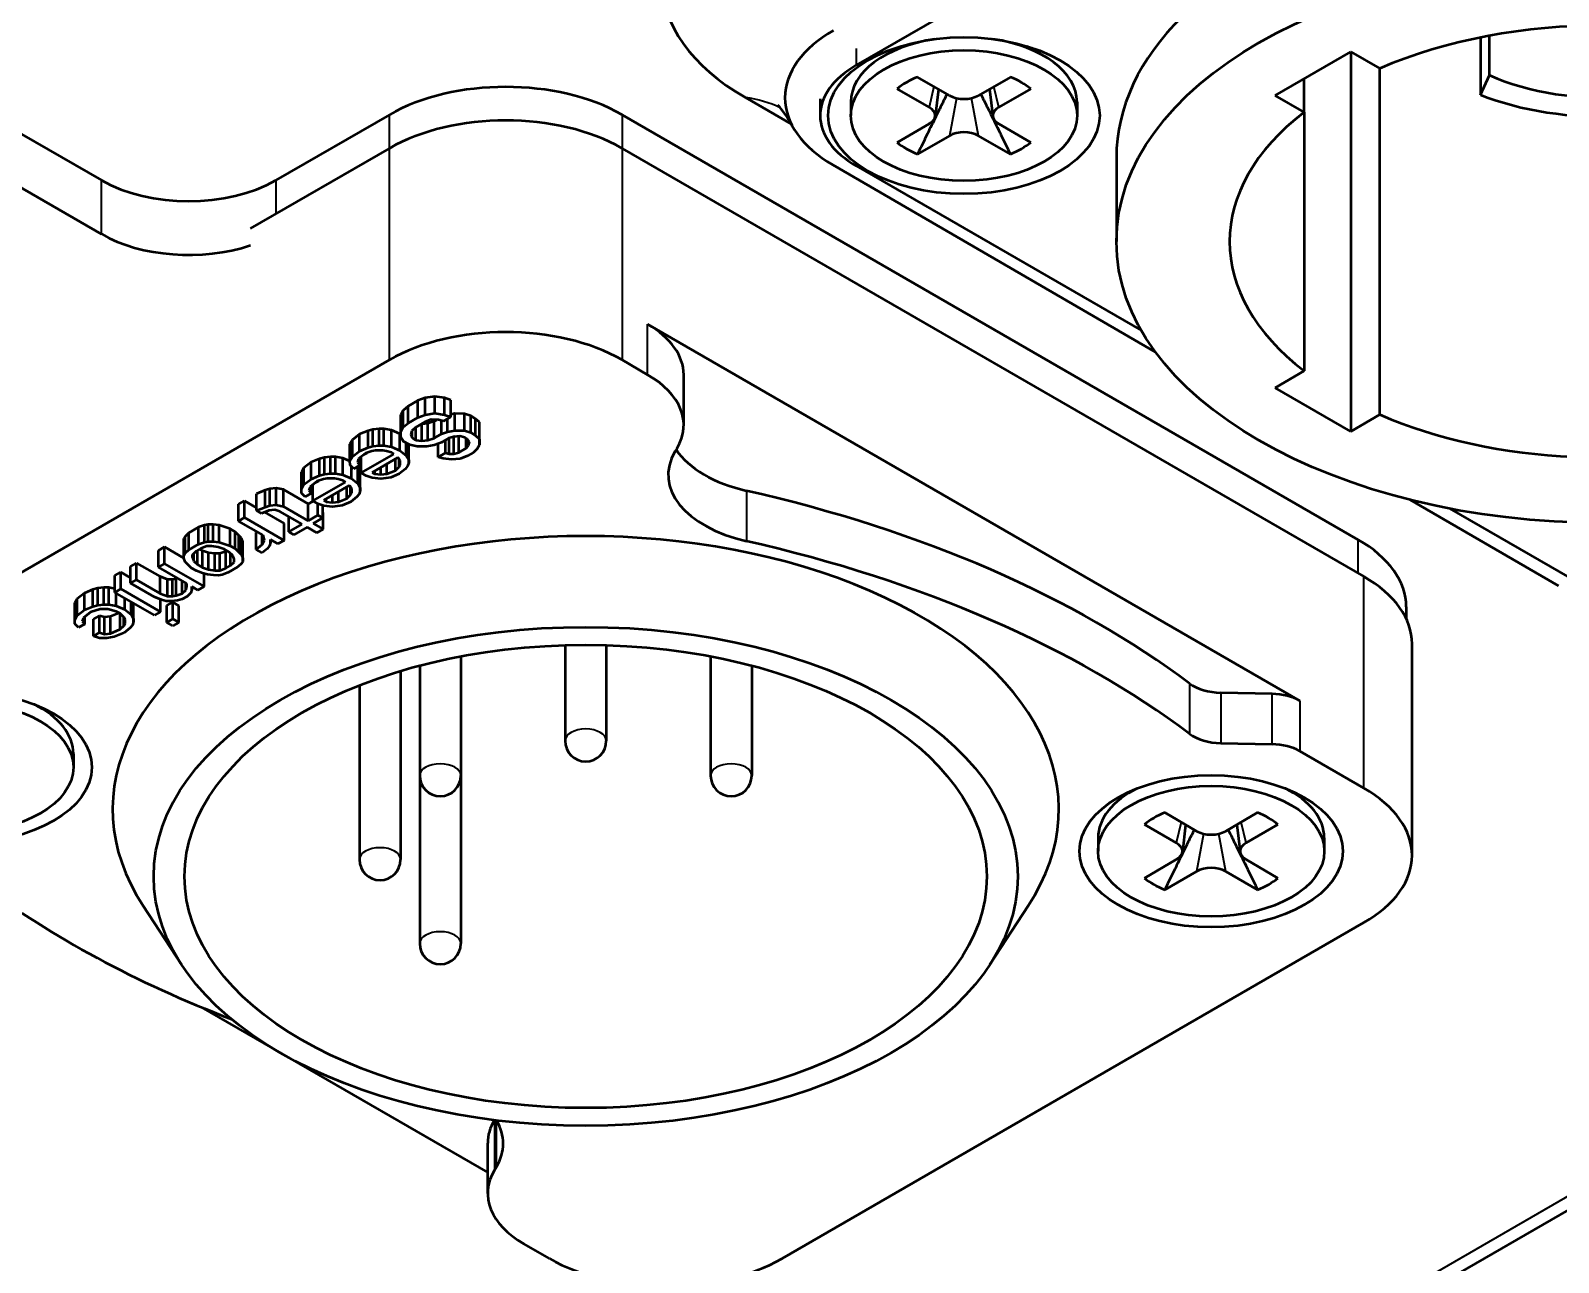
# Model space of a CAD drawing. Header units: millimetres. Extents: x 0 to 3000, y 0 to 3000.
# Drawn here: x 877 to 914.14, y 763.99 to 793.94 of the extents above; entities that cross this region are included whole.
import ezdxf

# ---------------------------------------------------------------- set-up
doc = ezdxf.new("R2010")
doc.units = ezdxf.units.MM
doc.layers.add('Visible (ANSI)', color=7, linetype='Continuous', lineweight=50)
doc.layers.add('Visible Narrow (ANSI)', color=7, linetype='Continuous', lineweight=35)

msp = doc.modelspace()

# ---------------------------------------------------------------- linework, layer by layer
at = {"layer": 'Visible (ANSI)'}
for p, q in [((911.3515, 801.3416), (897.068, 793.0949)), ((866.7638, 797.2005), (878.7186, 790.2984)), ((866.7638, 795.8941), (878.7186, 788.992)), ((912.2418, 793.7687), (912.2418, 792.3741)), ((912.4632, 792.8513), (912.4632, 793.8115)), ((898.1524, 793.5577), (897.7397, 793.3195)), ((901.2162, 793.5577), (901.6288, 793.3195)), ((907.2503, 792.3601), (909.0888, 793.4215)), ((909.0888, 793.4215), (909.7912, 793.016)), ((909.0888, 793.4215), (909.0888, 784.1951)), ((909.7912, 784.6007), (909.7912, 793.016)), ((898.8358, 792.0743), (898.0609, 792.5217)), ((899.3307, 792.3601), (898.5559, 792.8074)), ((899.0629, 792.5147), (898.9835, 791.8509)), ((900.8127, 792.8074), (900.0378, 792.3601)), ((900.3057, 792.5147), (900.3851, 791.8509)), ((901.3076, 792.5217), (900.5328, 792.0743)), ((907.9527, 791.9546), (907.9527, 792.7656)), ((912.2418, 792.3741), (912.4632, 792.8513)), ((895.4917, 791.6585), (894.3734, 792.3073)), ((896.1893, 792.2784), (896.1893, 791.8702)), ((896.9343, 792.1968), (896.9343, 791.8702)), ((902.4343, 792.1968), (902.4343, 791.8702)), ((907.9527, 791.9546), (907.2503, 792.3601)), ((885.7189, 791.8906), (882.9612, 790.2984)), ((909.2656, 781.5619), (891.3758, 791.8906)), ((907.9527, 791.9546), (907.9527, 785.6621)), ((898.8358, 791.6661), (898.0609, 791.2187)), ((901.3076, 791.2187), (900.5328, 791.6661)), ((882.3474, 789.1275), (885.7189, 791.0741)), ((891.3758, 791.0741), (909.407, 780.6638)), ((899.3307, 791.3803), (898.5559, 790.933)), ((900.8127, 790.933), (900.0378, 791.3803)), ((896.4998, 790.6713), (904.3426, 786.1216)), ((903.3906, 790.8496), (903.3906, 788.8083)), ((897.068, 790.6454), (903.9995, 786.6436)), ((954.0706, 788.1903), (899.964, 756.9519)), ((907.846, 777.6458), (891.9952, 786.7973)), ((871.5768, 777.7652), (885.7189, 785.9302)), ((891.3758, 785.9302), (891.9952, 785.5726)), ((892.8738, 784.3478), (892.8738, 785.5726)), ((907.2503, 785.2566), (907.9527, 785.6621)), ((909.0888, 784.1951), (907.2503, 785.2566)), ((886.1738, 784.8048), (886.0566, 784.7024)), ((886.1738, 784.8048), (886.4095, 784.9409)), ((886.1738, 784.3965), (886.1738, 784.8048)), ((886.5869, 785.0085), (886.4095, 784.9409)), ((886.4095, 784.5326), (886.4095, 784.9409)), ((886.8245, 785.0415), (886.5869, 785.0085)), ((886.5869, 784.6003), (886.5869, 785.0085)), ((887.0634, 785.0056), (886.8245, 785.0415)), ((886.8245, 784.6332), (886.8245, 785.0415)), ((887.2132, 784.9532), (887.0634, 785.0056)), ((887.0634, 784.5974), (887.0634, 785.0056)), ((887.2132, 784.5449), (887.2132, 784.9532)), ((886.0566, 784.7024), (885.9989, 784.5996)), ((885.9989, 784.1913), (885.9989, 784.5996)), ((886.0566, 784.2941), (886.0566, 784.7024)), ((886.0566, 784.2941), (886.1738, 784.3965)), ((886.1738, 784.3965), (886.4095, 784.5326)), ((886.5901, 784.4284), (886.3544, 784.2923)), ((886.4095, 784.5326), (886.5869, 784.6003)), ((886.5092, 784.373), (886.4968, 784.3745)), ((886.6578, 784.3893), (886.5092, 784.373)), ((886.5092, 783.9648), (886.5092, 784.373)), ((886.5869, 784.6003), (886.8245, 784.6332)), ((886.738, 784.479), (886.5901, 784.4284)), ((886.8057, 784.44), (886.6578, 784.3893)), ((886.6578, 783.981), (886.6578, 784.3893)), ((886.9167, 784.478), (886.738, 784.479)), ((886.8057, 784.44), (886.872, 784.4782)), ((886.8057, 784.0317), (886.8057, 784.44)), ((886.8245, 784.6332), (887.0634, 784.5974)), ((887.0364, 784.4429), (886.9167, 784.478)), ((886.9825, 784.1338), (886.9825, 784.4587)), ((887.2132, 784.5449), (887.0364, 784.4429)), ((887.0634, 784.5974), (887.2132, 784.5449)), ((887.1304, 784.1844), (887.1304, 784.4971)), ((887.3085, 784.626), (887.2132, 784.6082)), ((887.5467, 784.6245), (887.3085, 784.626)), ((887.3085, 784.2177), (887.3085, 784.626)), ((887.6965, 784.5721), (887.5467, 784.6245)), ((887.5467, 784.2163), (887.5467, 784.6245)), ((887.6965, 784.5721), (887.8169, 784.5026)), ((887.6965, 784.1638), (887.6965, 784.5721)), ((887.9077, 784.4161), (887.8169, 784.5026)), ((887.8169, 784.0943), (887.8169, 784.5026)), ((887.9103, 784.2785), (887.9077, 784.4161)), ((887.9077, 784.0078), (887.9077, 784.4161)), ((909.7912, 784.6007), (909.0888, 784.1951)), ((884.8192, 783.9879), (884.7615, 783.8851)), ((884.9953, 784.1244), (884.8192, 783.9879)), ((884.8192, 783.5797), (884.8192, 783.9879)), ((885.2022, 784.2091), (884.9953, 784.1244)), ((884.9953, 783.7161), (884.9953, 784.1244)), ((885.3207, 784.2427), (885.2022, 784.2091)), ((885.2022, 783.8008), (885.2022, 784.2091)), ((885.4692, 784.259), (885.3207, 784.2427)), ((885.3207, 783.8345), (885.3207, 784.2427)), ((885.5883, 784.2583), (885.4692, 784.259)), ((885.4692, 783.8508), (885.4692, 784.259)), ((885.7676, 784.2228), (885.5883, 784.2583)), ((885.5883, 783.85), (885.5883, 784.2583)), ((885.9776, 784.1356), (885.7676, 784.2228)), ((885.7676, 783.8146), (885.7676, 784.2228)), ((886.0003, 784.1174), (885.9776, 784.1356)), ((885.9776, 783.7273), (885.9776, 784.1356)), ((885.9989, 784.1913), (886.0566, 784.2941)), ((886.0014, 784.0538), (885.9989, 784.1913)), ((886.0629, 783.9503), (886.0014, 784.0538)), ((886.2666, 784.2069), (886.2384, 784.1211)), ((886.2384, 784.1211), (886.2697, 784.035)), ((886.3544, 784.2923), (886.2666, 784.2069)), ((886.2697, 784.035), (886.2697, 784.2099)), ((886.2697, 784.035), (886.36, 783.9829)), ((886.36, 783.9829), (886.36, 784.2956)), ((886.36, 783.9829), (886.5092, 783.9648)), ((886.5092, 783.9648), (886.6578, 783.981)), ((886.6578, 783.981), (886.8057, 784.0317)), ((886.8057, 784.0317), (886.9825, 784.1338)), ((886.9825, 784.1338), (887.1304, 784.1844)), ((887.163, 784.0295), (886.9863, 783.9275)), ((887.0803, 783.6691), (887.0803, 783.9818)), ((887.1304, 784.1844), (887.3085, 784.2177)), ((887.2815, 784.0632), (887.163, 784.0295)), ((887.1699, 783.6513), (887.1699, 784.0315)), ((887.289, 784.0589), (887.2667, 784.059)), ((887.4301, 784.0795), (887.2815, 784.0632)), ((887.3186, 784.0673), (887.289, 784.0589)), ((887.289, 783.6506), (887.289, 784.0589)), ((887.3085, 784.2177), (887.5467, 784.2163)), ((887.4075, 783.6843), (887.4075, 784.077)), ((887.5498, 784.0444), (887.4301, 784.0795)), ((887.5467, 784.2163), (887.6965, 784.1638)), ((887.61, 784.0096), (887.5498, 784.0444)), ((887.5843, 783.7863), (887.5843, 784.0245)), ((887.6708, 783.9405), (887.61, 784.0096)), ((887.6426, 783.8547), (887.6426, 783.9726)), ((887.6965, 784.1638), (887.8169, 784.0943)), ((887.8169, 784.0943), (887.9077, 784.0078)), ((887.9077, 784.0078), (887.9103, 783.8703)), ((887.9103, 783.8703), (887.9103, 784.2785)), ((884.7615, 783.4769), (884.7615, 783.8851)), ((884.8192, 783.5797), (884.9953, 783.7161)), ((885.1451, 783.6636), (884.969, 783.5272)), ((884.9953, 783.7161), (885.2022, 783.8008)), ((885.0348, 783.183), (885.8303, 783.6423)), ((885.1011, 783.6295), (885.1821, 783.6763)), ((885.2931, 783.7143), (885.1451, 783.6636)), ((885.2022, 783.8008), (885.3207, 783.8345)), ((885.3821, 783.731), (885.2931, 783.7143)), ((885.3207, 783.8345), (885.4692, 783.8508)), ((885.5608, 783.7299), (885.3821, 783.731)), ((885.4692, 783.8508), (885.5883, 783.85)), ((885.6504, 783.7121), (885.5608, 783.7299)), ((885.5883, 783.85), (885.7676, 783.8146)), ((885.7701, 783.677), (885.6504, 783.7121)), ((885.7676, 783.8146), (885.9776, 783.7273)), ((885.8303, 783.6423), (885.7701, 783.677)), ((885.9776, 783.7273), (886.1287, 783.6061)), ((886.2133, 783.8634), (886.0629, 783.9503)), ((886.1287, 783.6061), (886.1287, 783.9123)), ((886.1287, 783.6061), (886.1901, 783.5026)), ((886.1901, 783.5026), (886.1901, 783.8768)), ((886.1914, 783.8421), (886.1908, 783.8764)), ((886.1914, 783.4338), (886.1914, 783.8421)), ((886.3926, 783.8279), (886.2133, 783.8634)), ((886.6308, 783.8265), (886.3926, 783.8279)), ((886.8088, 783.8598), (886.6308, 783.8265)), ((886.9863, 783.9275), (886.8088, 783.8598)), ((886.9035, 783.567), (886.9035, 783.8959)), ((886.9035, 783.567), (887.0803, 783.6691)), ((887.0803, 783.6691), (887.1699, 783.6513)), ((887.1699, 783.6513), (887.289, 783.6506)), ((887.289, 783.6506), (887.4075, 783.6843)), ((887.4075, 783.6843), (887.5843, 783.7863)), ((887.6175, 783.597), (887.4401, 783.5294)), ((887.5843, 783.7863), (887.6426, 783.8547)), ((887.7648, 783.6821), (887.6175, 783.597)), ((887.6426, 783.8547), (887.6708, 783.9405)), ((887.8526, 783.7675), (887.7648, 783.6821)), ((887.9103, 783.8703), (887.8526, 783.7675)), ((892.7107, 783.7845), (892.6613, 783.7015)), ((883.6407, 783.3075), (883.583, 783.2047)), ((883.8168, 783.4439), (883.6407, 783.3075)), ((883.6407, 782.8993), (883.6407, 783.3075)), ((884.0237, 783.5286), (883.8168, 783.4439)), ((883.8168, 783.0357), (883.8168, 783.4439)), ((884.1422, 783.5623), (884.0237, 783.5286)), ((884.0237, 783.1204), (884.0237, 783.5286)), ((884.2907, 783.5786), (884.1422, 783.5623)), ((884.1422, 783.154), (884.1422, 783.5623)), ((884.4098, 783.5779), (884.2907, 783.5786)), ((884.2907, 783.1703), (884.2907, 783.5786)), ((884.5891, 783.5424), (884.4098, 783.5779)), ((884.4098, 783.1696), (884.4098, 783.5779)), ((884.7616, 783.4707), (884.5891, 783.5424)), ((884.5891, 783.1341), (884.5891, 783.5424)), ((884.7615, 783.4769), (884.8192, 783.5797)), ((884.7634, 783.3737), (884.7615, 783.4769)), ((884.8543, 783.2872), (884.7634, 783.3737)), ((884.7991, 783.0469), (884.7991, 783.3397)), ((885.0016, 783.3723), (884.8543, 783.2872)), ((884.969, 783.5272), (884.9408, 783.4414)), ((884.9408, 783.4414), (885.0016, 783.3723)), ((884.9502, 783.3339), (884.9439, 783.339)), ((885.0116, 783.2304), (884.9502, 783.3339)), ((884.9502, 782.9257), (884.9502, 783.3339)), ((885.0016, 783.3723), (885.0016, 783.5524)), ((885.0129, 783.1617), (885.0116, 783.2304)), ((885.0116, 782.8222), (885.0116, 783.2304)), ((885.0348, 783.183), (885.0348, 783.5782)), ((885.9212, 783.5558), (885.3025, 783.1986)), ((885.3627, 783.1638), (885.3627, 783.2333)), ((885.5119, 783.1457), (885.5119, 783.3194)), ((885.6604, 783.162), (885.6604, 783.4052)), ((885.6604, 783.162), (885.8673, 783.2467)), ((885.8673, 783.2467), (885.8673, 783.5247)), ((885.8673, 783.2467), (885.9551, 783.3321)), ((885.9513, 783.5384), (885.9212, 783.5558)), ((885.982, 783.4867), (885.9513, 783.5384)), ((885.9551, 783.3321), (885.9551, 783.5321)), ((885.9551, 783.3321), (885.9839, 783.3835)), ((886.1049, 783.2796), (885.9582, 783.1602)), ((885.9839, 783.3835), (885.982, 783.4867)), ((886.1632, 783.348), (886.1049, 783.2796)), ((886.1914, 783.4338), (886.1632, 783.348)), ((886.1901, 783.5026), (886.1914, 783.4338)), ((887.0232, 783.5319), (886.9035, 783.567)), ((887.232, 783.5134), (887.0232, 783.5319)), ((887.4401, 783.5294), (887.232, 783.5134)), ((883.583, 782.7965), (883.583, 783.2047)), ((883.583, 782.7965), (883.6407, 782.8993)), ((883.6407, 782.8993), (883.8168, 783.0357)), ((883.9666, 782.9832), (883.7905, 782.8468)), ((883.8168, 783.0357), (884.0237, 783.1204)), ((883.8231, 782.6919), (883.8231, 782.872)), ((883.8563, 782.5026), (884.6518, 782.9619)), ((883.8563, 782.5026), (883.8563, 782.8978)), ((883.9226, 782.9491), (884.0036, 782.9959)), ((884.1146, 783.0339), (883.9666, 782.9832)), ((884.0237, 783.1204), (884.1422, 783.154)), ((884.2036, 783.0505), (884.1146, 783.0339)), ((884.7427, 782.8754), (884.124, 782.5182)), ((884.1422, 783.154), (884.2907, 783.1703)), ((884.3822, 783.0495), (884.2036, 783.0505)), ((884.2907, 783.1703), (884.4098, 783.1696)), ((884.4719, 783.0317), (884.3822, 783.0495)), ((884.4098, 783.1696), (884.5891, 783.1341)), ((884.5916, 782.9966), (884.4719, 783.0317)), ((884.5891, 783.1341), (884.7991, 783.0469)), ((884.6518, 782.9619), (884.5916, 782.9966)), ((884.7728, 782.858), (884.7427, 782.8754)), ((884.8035, 782.8062), (884.7728, 782.858)), ((884.7765, 782.6517), (884.7765, 782.8517)), ((884.7991, 783.0469), (884.9502, 782.9257)), ((884.9502, 782.9257), (885.0116, 782.8222)), ((885.0129, 782.7534), (885.0129, 783.1617)), ((885.1552, 783.1135), (885.0348, 783.183)), ((885.305, 783.061), (885.1552, 783.1135)), ((885.3025, 783.1986), (885.3627, 783.1638)), ((885.5137, 783.0426), (885.305, 783.061)), ((885.3627, 783.1638), (885.5119, 783.1457)), ((885.5119, 783.1457), (885.6604, 783.162)), ((885.7513, 783.0755), (885.5137, 783.0426)), ((885.9582, 783.1602), (885.7513, 783.0755)), ((882.049, 782.4233), (882.1964, 782.5084)), ((882.1964, 782.5084), (882.491, 782.3383)), ((882.1964, 782.1001), (882.1964, 782.5084)), ((882.6979, 782.7632), (882.491, 782.6785)), ((882.491, 782.2702), (882.491, 782.6785)), ((882.8163, 782.7968), (882.6979, 782.7632)), ((882.6979, 782.3549), (882.6979, 782.7632)), ((882.9649, 782.8131), (882.8163, 782.7968)), ((882.8163, 782.3886), (882.8163, 782.7968)), ((883.1442, 782.7777), (882.9649, 782.8131)), ((882.9649, 782.4049), (882.9649, 782.8131)), ((883.1442, 782.7777), (883.746, 782.4302)), ((883.1442, 782.3694), (883.1442, 782.7777)), ((883.5849, 782.6933), (883.583, 782.7965)), ((883.6758, 782.6068), (883.5849, 782.6933)), ((883.8231, 782.6919), (883.6758, 782.6068)), ((883.746, 782.4302), (883.8638, 782.4982)), ((883.7905, 782.8468), (883.7623, 782.761)), ((883.7623, 782.761), (883.8231, 782.6919)), ((883.9767, 782.4331), (883.8563, 782.5026)), ((884.124, 782.5182), (884.1842, 782.4834)), ((884.1842, 782.4834), (884.1842, 782.5529)), ((884.1842, 782.4834), (884.3333, 782.4653)), ((884.3333, 782.4653), (884.3333, 782.639)), ((884.3333, 782.4653), (884.4819, 782.4816)), ((884.4819, 782.4816), (884.4819, 782.7248)), ((884.4819, 782.4816), (884.6888, 782.5663)), ((884.7797, 782.4798), (884.5728, 782.3951)), ((884.6888, 782.5663), (884.6888, 782.8442)), ((884.6888, 782.5663), (884.7765, 782.6517)), ((884.7765, 782.6517), (884.8054, 782.7031)), ((884.9264, 782.5992), (884.7797, 782.4798)), ((884.8054, 782.7031), (884.8035, 782.8062)), ((884.9847, 782.6676), (884.9264, 782.5992)), ((885.0129, 782.7534), (884.9847, 782.6676)), ((885.0116, 782.8222), (885.0129, 782.7534)), ((910.5349, 782.5293), (914.1351, 780.4407)), ((882.049, 782.0151), (882.049, 782.4233)), ((882.491, 782.2702), (882.6979, 782.3549)), ((882.6113, 782.2007), (882.491, 782.2702)), ((882.7887, 782.2684), (882.6113, 782.2007)), ((882.6823, 782.2278), (883.1592, 781.9525)), ((882.6979, 782.3549), (882.8163, 782.3886)), ((882.9373, 782.2847), (882.7887, 782.2684)), ((882.8163, 782.3886), (882.9649, 782.4049)), ((883.057, 782.2496), (882.9373, 782.2847)), ((882.9649, 782.4049), (883.1442, 782.3694)), ((883.5987, 781.9369), (883.057, 782.2496)), ((883.1442, 782.3694), (883.746, 782.022)), ((883.2746, 781.7498), (883.2746, 782.124)), ((883.746, 782.022), (883.746, 782.4302)), ((883.746, 782.022), (883.9817, 782.158)), ((884.1265, 782.3806), (883.9767, 782.4331)), ((883.9817, 782.158), (883.9817, 782.4313)), ((883.9817, 782.158), (884.102, 782.0886)), ((884.102, 782.0886), (884.102, 782.3892)), ((884.102, 782.2246), (884.107, 782.2217)), ((884.107, 781.8135), (884.107, 782.2217)), ((884.3352, 782.3622), (884.1265, 782.3806)), ((884.5728, 782.3951), (884.3352, 782.3622)), ((911.4911, 782.3182), (914.8871, 780.3576)), ((880.8411, 781.7259), (881.0768, 781.862)), ((881.2247, 781.9127), (881.0768, 781.862)), ((881.0768, 781.4537), (881.0768, 781.862)), ((881.3137, 781.9293), (881.2247, 781.9127)), ((881.2247, 781.5044), (881.2247, 781.9127)), ((881.4328, 781.9286), (881.3137, 781.9293)), ((881.3137, 781.5211), (881.3137, 781.9293)), ((881.582, 781.9105), (881.4328, 781.9286)), ((881.4328, 781.5203), (881.4328, 781.9286)), ((881.8516, 781.8229), (881.582, 781.9105)), ((881.582, 781.5022), (881.582, 781.9105)), ((881.8516, 781.8229), (881.9719, 781.7534)), ((881.8516, 781.4147), (881.8516, 781.8229)), ((882.0628, 781.6669), (881.9719, 781.7534)), ((881.9719, 781.3452), (881.9719, 781.7534)), ((882.049, 782.0151), (882.1964, 782.1001)), ((882.6508, 781.6676), (882.049, 782.0151)), ((882.1964, 782.1001), (883.1592, 781.5442)), ((882.5029, 781.753), (882.4784, 781.7331)), ((883.1592, 781.5442), (883.1592, 781.9525)), ((883.2746, 781.7498), (883.5987, 781.9369)), ((883.3949, 781.6803), (883.2746, 781.7498)), ((883.719, 781.8674), (883.3949, 781.6803)), ((883.9597, 781.7284), (883.719, 781.8674)), ((884.102, 782.0886), (883.8663, 781.9525)), ((883.8663, 781.9525), (884.107, 781.8135)), ((884.107, 781.8135), (883.9597, 781.7284)), ((880.1045, 781.3006), (880.2518, 781.3857)), ((880.2518, 781.3857), (880.7257, 781.1121)), ((880.2518, 780.9774), (880.2518, 781.3857)), ((880.7533, 781.6405), (880.7245, 781.5891)), ((880.7245, 781.1808), (880.7245, 781.5891)), ((880.8411, 781.7259), (880.7533, 781.6405)), ((880.7533, 781.2322), (880.7533, 781.6405)), ((880.8411, 781.3177), (880.8411, 781.7259)), ((880.8411, 781.3177), (881.0768, 781.4537)), ((881.0768, 781.4537), (881.2247, 781.5044)), ((881.2861, 781.4009), (881.1382, 781.3502)), ((881.2247, 781.5044), (881.3137, 781.5211)), ((881.4052, 781.4002), (881.2861, 781.4009)), ((881.3137, 781.5211), (881.4328, 781.5203)), ((881.5544, 781.3821), (881.4052, 781.4002)), ((881.4328, 781.5203), (881.582, 781.5022)), ((881.7043, 781.3296), (881.5544, 781.3821)), ((881.582, 781.5022), (881.8516, 781.4147)), ((881.8516, 781.4147), (881.9719, 781.3452)), ((882.1236, 781.5978), (882.0628, 781.6669)), ((882.0628, 781.2587), (882.0628, 781.6669)), ((882.155, 781.5116), (882.1236, 781.5978)), ((882.1236, 781.1895), (882.1236, 781.5978)), ((882.1562, 781.4429), (882.155, 781.5116)), ((882.155, 781.1034), (882.155, 781.5116)), ((882.1562, 781.0346), (882.1562, 781.4429)), ((882.4784, 781.3249), (882.4784, 781.7331)), ((882.4784, 781.3249), (882.6251, 781.4443)), ((882.6251, 781.4443), (882.6251, 781.6825)), ((882.6251, 781.4443), (882.6828, 781.5471)), ((882.6828, 781.5471), (882.6508, 781.6676)), ((882.8044, 781.4089), (882.7461, 781.3405)), ((882.8326, 781.4946), (882.8044, 781.4089)), ((883.0119, 781.4592), (882.8314, 781.5634)), ((882.8314, 781.5634), (882.8326, 781.4946)), ((882.8326, 781.4946), (882.8326, 781.5627)), ((883.1592, 781.5442), (883.0119, 781.4592)), ((879.4269, 780.9094), (879.5742, 780.9945)), ((879.5742, 780.9945), (880.1459, 780.6644)), ((879.5742, 780.5862), (879.5742, 780.9945)), ((880.1045, 780.8924), (880.1045, 781.3006)), ((880.7245, 781.1808), (880.7533, 781.2322)), ((880.7257, 781.1121), (880.7245, 781.1808)), ((880.7571, 781.0259), (880.7257, 781.1121)), ((880.7533, 781.2322), (880.8411, 781.3177)), ((880.9088, 780.8703), (880.7571, 781.0259)), ((881.0204, 781.2822), (880.9326, 781.1968)), ((880.9326, 781.1968), (880.9338, 781.128)), ((880.9338, 781.128), (880.9338, 781.198)), ((880.9338, 781.128), (880.9652, 781.0419)), ((880.9652, 781.0419), (880.9652, 781.2285)), ((880.9652, 781.0419), (881.0561, 780.9554)), ((881.1382, 781.3502), (881.0204, 781.2822)), ((881.0561, 780.9554), (881.0561, 781.3028)), ((881.1087, 781.3332), (881.1764, 781.2941)), ((881.3263, 781.2417), (881.1764, 781.2941)), ((881.1764, 780.8859), (881.1764, 781.2941)), ((881.4755, 781.2236), (881.3263, 781.2417)), ((881.3263, 780.8334), (881.3263, 781.2417)), ((881.5946, 781.2228), (881.4755, 781.2236)), ((881.4755, 780.8153), (881.4755, 781.2236)), ((881.7425, 781.2735), (881.5946, 781.2228)), ((881.5946, 780.8146), (881.5946, 781.2228)), ((881.8246, 781.2601), (881.7043, 781.3296)), ((881.7425, 781.2735), (881.772, 781.2905)), ((881.7425, 780.8653), (881.7425, 781.2735)), ((881.9155, 781.1736), (881.8246, 781.2601)), ((881.8604, 780.9333), (881.8604, 781.2261)), ((881.8604, 780.9333), (881.9481, 781.0187)), ((881.9469, 781.0875), (881.9155, 781.1736)), ((881.9481, 781.0187), (881.9469, 781.0875)), ((881.9719, 781.3452), (882.0628, 781.2587)), ((882.0628, 781.2587), (882.1236, 781.1895)), ((882.1236, 781.1895), (882.155, 781.1034)), ((882.1562, 781.0346), (882.1274, 780.9832)), ((882.155, 781.1034), (882.1562, 781.0346)), ((882.6289, 781.238), (882.4784, 781.3249)), ((882.7461, 781.3405), (882.6289, 781.238)), ((879.0438, 780.6883), (879.1912, 780.7733)), ((879.0438, 780.28), (879.0438, 780.6883)), ((879.1912, 780.7733), (879.4269, 780.6372)), ((879.1912, 780.3651), (879.1912, 780.7733)), ((879.4269, 780.5012), (879.4269, 780.9094)), ((880.1045, 780.8924), (880.2518, 780.9774)), ((880.7966, 780.4928), (880.1045, 780.8924)), ((880.3258, 780.5945), (880.1459, 780.6644)), ((880.1459, 780.2561), (880.1459, 780.6644)), ((880.2518, 780.9774), (881.2147, 780.4215)), ((880.5709, 780.6231), (880.5339, 780.6105)), ((881.0291, 780.8008), (880.9088, 780.8703)), ((881.1789, 780.7484), (881.0291, 780.8008)), ((881.0561, 780.9554), (881.1764, 780.8859)), ((881.1764, 780.8859), (881.3263, 780.8334)), ((881.2987, 780.7132), (881.1789, 780.7484)), ((881.2147, 780.4215), (881.2147, 780.7379)), ((881.4479, 780.6952), (881.2987, 780.7132)), ((881.3263, 780.8334), (881.4755, 780.8153)), ((881.567, 780.6944), (881.4479, 780.6952)), ((881.4755, 780.8153), (881.5946, 780.8146)), ((881.656, 780.7111), (881.567, 780.6944)), ((881.5946, 780.8146), (881.7425, 780.8653)), ((881.8039, 780.7617), (881.656, 780.7111)), ((881.7425, 780.8653), (881.8604, 780.9333)), ((882.0396, 780.8978), (881.8039, 780.7617)), ((882.1274, 780.9832), (882.0396, 780.8978)), ((878.3073, 780.263), (878.1311, 780.1266)), ((878.5141, 780.3477), (878.3073, 780.263)), ((878.3073, 779.8548), (878.3073, 780.263)), ((878.6326, 780.3814), (878.5141, 780.3477)), ((878.5141, 779.9395), (878.5141, 780.3477)), ((878.7812, 780.3976), (878.6326, 780.3814)), ((878.6326, 779.9731), (878.6326, 780.3814)), ((878.9003, 780.3969), (878.7812, 780.3976)), ((878.7812, 779.9894), (878.7812, 780.3976)), ((879.0438, 780.3685), (878.9003, 780.3969)), ((878.9003, 779.9887), (878.9003, 780.3969)), ((879.0438, 780.28), (879.1912, 780.3651)), ((880.0067, 779.7241), (879.0438, 780.28)), ((879.0796, 779.9532), (879.0796, 780.2594)), ((879.1912, 780.3651), (880.154, 779.8092)), ((879.4269, 780.5012), (879.5742, 780.5862)), ((879.9986, 780.1711), (879.4269, 780.5012)), ((879.5742, 780.5862), (880.1459, 780.2561)), ((880.1459, 780.2561), (880.3258, 780.1863)), ((880.4449, 780.5938), (880.3258, 780.5945)), ((880.3258, 780.1863), (880.3258, 780.5945)), ((880.5339, 780.6105), (880.4449, 780.5938)), ((880.4449, 780.1856), (880.4449, 780.5938)), ((880.5339, 780.2022), (880.5339, 780.6105)), ((880.5339, 780.2022), (880.6818, 780.2529)), ((880.6818, 780.2529), (880.6818, 780.5591)), ((880.6818, 780.2529), (880.7696, 780.3383)), ((880.7696, 780.3383), (880.7696, 780.5084)), ((880.7696, 780.3383), (880.7978, 780.4241)), ((880.7978, 780.4241), (880.7966, 780.4928)), ((880.89, 780.2688), (880.8022, 780.1834)), ((880.9182, 780.3546), (880.89, 780.2688)), ((881.0674, 780.3365), (880.9169, 780.4233)), ((880.9169, 780.4233), (880.9182, 780.3546)), ((880.9182, 780.3546), (880.9182, 780.4226)), ((881.2147, 780.4215), (881.0674, 780.3365)), ((878.1311, 780.1266), (878.0734, 780.0238)), ((878.0734, 779.6155), (878.0734, 780.0238)), ((878.1311, 779.7183), (878.1311, 780.1266)), ((878.3073, 779.8548), (878.5141, 779.9395)), ((878.5141, 779.9395), (878.6326, 779.9731)), ((878.6326, 779.9731), (878.7812, 779.9894)), ((878.7812, 779.9894), (878.9003, 779.9887)), ((878.9003, 779.9887), (879.0796, 779.9532)), ((879.0796, 779.9532), (879.2896, 779.866)), ((879.2896, 779.866), (879.2896, 780.1382)), ((879.4406, 779.7447), (879.4406, 780.0509)), ((879.5021, 779.6412), (879.5021, 780.0155)), ((879.5033, 779.9807), (879.5027, 780.0151)), ((879.5033, 779.5725), (879.5033, 779.9807)), ((880.1785, 780.1012), (879.9986, 780.1711)), ((880.154, 779.8092), (880.154, 780.1107)), ((880.2982, 780.0661), (880.1785, 780.1012)), ((880.4173, 780.0654), (880.2982, 780.0661)), ((880.3076, 779.9586), (880.4549, 780.0437)), ((880.3076, 779.5504), (880.3076, 779.9586)), ((880.3258, 780.1863), (880.4449, 780.1856)), ((880.5659, 780.0817), (880.4173, 780.0654)), ((880.4449, 780.1856), (880.5339, 780.2022)), ((880.4549, 780.0437), (880.6054, 779.9568)), ((880.4549, 779.6354), (880.4549, 780.0437)), ((880.6844, 780.1154), (880.5659, 780.0817)), ((880.6054, 779.5486), (880.6054, 779.9568)), ((880.8022, 780.1834), (880.6844, 780.1154)), ((910.4372, 779.9289), (910.4372, 779.6394)), ((878.0734, 779.6155), (878.1311, 779.7183)), ((878.0753, 779.5124), (878.0734, 779.6155)), ((878.1662, 779.4259), (878.0753, 779.5124)), ((878.1311, 779.7183), (878.3073, 779.8548)), ((878.3135, 779.5109), (878.1662, 779.4259)), ((878.2809, 779.6658), (878.2527, 779.5801)), ((878.2527, 779.5801), (878.3135, 779.5109)), ((878.4571, 779.8023), (878.2809, 779.6658)), ((878.3135, 779.5109), (878.3135, 779.6911)), ((878.694, 779.8696), (878.4571, 779.8023)), ((878.5273, 779.6257), (878.6746, 779.7107)), ((878.5273, 779.2174), (878.5273, 779.6257)), ((878.7943, 779.6756), (878.6746, 779.7107)), ((878.6746, 779.3025), (878.6746, 779.7107)), ((878.8727, 779.8685), (878.694, 779.8696)), ((878.9429, 779.6919), (878.7943, 779.6756)), ((878.7943, 779.2674), (878.7943, 779.6756)), ((879.0821, 779.8157), (878.8727, 779.8685)), ((879.1455, 779.7791), (878.9429, 779.6919)), ((878.9429, 779.2837), (878.9429, 779.6919)), ((879.1723, 779.7636), (879.0821, 779.8157)), ((879.2632, 779.6771), (879.1723, 779.7636)), ((879.1792, 779.3854), (879.1792, 779.757)), ((879.294, 779.6253), (879.2632, 779.6771)), ((879.267, 779.4708), (879.267, 779.6707)), ((879.267, 779.4708), (879.2958, 779.5222)), ((879.2896, 779.866), (879.4406, 779.7447)), ((879.2958, 779.5222), (879.294, 779.6253)), ((879.4406, 779.7447), (879.5021, 779.6412)), ((879.5033, 779.5725), (879.4751, 779.4867)), ((879.5021, 779.6412), (879.5033, 779.5725)), ((880.154, 779.8092), (880.0067, 779.7241)), ((880.3076, 779.5504), (880.4549, 779.6354)), ((880.4581, 779.4635), (880.3076, 779.5504)), ((880.4549, 779.6354), (880.6054, 779.5486)), ((880.6054, 779.5486), (880.4581, 779.4635)), ((878.5273, 779.2174), (878.6746, 779.3025)), ((878.6771, 779.1649), (878.5273, 779.2174)), ((878.6746, 779.3025), (878.7943, 779.2674)), ((878.8558, 779.1639), (878.6771, 779.1649)), ((878.7943, 779.2674), (878.9429, 779.2837)), ((879.0338, 779.1972), (878.8558, 779.1639)), ((878.9429, 779.2837), (879.1792, 779.3854)), ((879.2701, 779.2989), (879.0338, 779.1972)), ((879.1792, 779.3854), (879.267, 779.4708)), ((879.4168, 779.4183), (879.2701, 779.2989)), ((879.4751, 779.4867), (879.4168, 779.4183)), ((889.9919, 778.9983), (889.9919, 776.6715)), ((890.9919, 778.9983), (890.9919, 776.6715)), ((910.5786, 773.8869), (910.5786, 779.0308)), ((886.4564, 778.5009), (886.4564, 775.826)), ((887.4564, 778.7259), (887.4564, 775.826)), ((893.5274, 778.7259), (893.5274, 775.826)), ((894.5274, 778.5009), (894.5274, 775.826)), ((884.9919, 778.0246), (884.9919, 773.7848)), ((885.9919, 778.3703), (885.9919, 773.7848)), ((907.1761, 777.8145), (905.9264, 777.8414)), ((877.1181, 777.5462), (877.2336, 777.4794)), ((905.9264, 776.6166), (907.1761, 776.5898)), ((878.0391, 776.3568), (878.0391, 776.0302)), ((907.846, 776.4211), (909.407, 775.5199)), ((886.4564, 775.826), (886.4564, 771.7436)), ((887.4564, 775.826), (887.4564, 771.7436)), ((903.8657, 775.5049), (903.7501, 775.4382)), ((907.5236, 775.5049), (907.6392, 775.4382)), ((905.3411, 774.4788), (904.5663, 774.9262)), ((906.8231, 774.9262), (906.0482, 774.4788)), ((902.9447, 774.3155), (902.9447, 773.9889)), ((904.8462, 774.193), (904.0713, 774.6404)), ((905.0733, 774.6335), (904.9939, 773.9696)), ((906.3161, 774.6335), (906.3955, 773.9696)), ((907.318, 774.6404), (906.5432, 774.193)), ((908.4447, 774.3155), (908.4447, 773.9889)), ((904.8462, 773.7848), (904.0713, 773.3375)), ((907.318, 773.3375), (906.5432, 773.7848)), ((905.3411, 773.499), (904.5663, 773.0517)), ((906.8231, 773.0517), (906.0482, 773.499)), ((880.67, 771.2332), (879.7346, 772.6621)), ((900.3137, 771.2332), (901.2492, 772.6621)), ((909.407, 772.2539), (895.2649, 764.0889)), ((881.1473, 770.1984), (888.11, 766.1785)), ((888.11, 765.6712), (888.11, 766.896)), ((888.2731, 766.2346), (888.3225, 766.3176)), ((889.608, 764.0889), (888.9886, 764.4465))]:
    msp.add_line(p, q, dxfattribs=at)
for centre in [(890.4919, 776.6715), (886.9564, 775.826), (894.0274, 775.826), (885.4919, 773.7848), (886.9564, 771.7436)]:
    msp.add_arc(centre, 0.5, 180, 0, dxfattribs=at)
for centre, major_axis, ratio, start_param, end_param in [((899.335, 795.1582), (-7, 0), 0.5773503, 5.4953934, 7.0661898), ((915.2406, 790.8496), (11.85, 0), 0.5773503, 0, 3.1415927), ((915.2406, 788.8083), (-9.1, 0), 0.5773503, 4.0703384, 5.3544396), ((899.335, 792.3004), (-4, 0), 0.5773503, 5.4953934, 7.0661898), ((899.6843, 792.1968), (-2.75, 0), 0.5773503, 4.9713869, 6.2831853), ((899.6843, 792.1968), (2.75, 0), 0.5773503, 0, 1.3117984), ((899.6843, 793.0949), (-1.8, 0), 0.5773503, 5.8580117, 5.908925), ((899.6843, 793.0949), (1.8, 0), 0.5773503, 0.3742603, 0.4251736), ((899.1893, 791.8702), (-3, 0), 0.5773503, 5.4977871, 7.0685835), ((888.5474, 790.2576), (-4, 0), 0.5773503, 3.9269908, 5.4977871), ((899.6843, 791.8702), (-1.977, 0), 0.5773503, 5.3198118, 5.6757625), ((899.6843, 791.8702), (-1.977, 0), 0.5773503, 3.7490155, 4.1049661), ((915.2406, 794.9321), (4.55, 0), 0.5773503, 4.0557985, 4.8453807), ((899.6843, 792.5891), (0.515, 0), 0.6115912, 3.9557824, 5.4689956), ((915.2406, 794.9321), (-5.35, 0), 0.5773503, 0.9757608, 1.642233), ((898.439, 791.8702), (-0.5456, 0), 0.5450264, 2.384986, 3.8981993), ((900.9295, 791.8702), (-0.5456, 0), 0.5450264, 5.5265787, 7.0397919), ((915.2406, 788.8083), (-9.1, 0), 0.5773503, 5.6411347, 6.9252359), ((888.5474, 789.4411), (-4, 0), 0.5773503, 3.9269908, 5.4977871), ((899.6843, 791.1512), (0.515, 0), 0.6115912, 0.8141897, 2.3274029), ((899.6843, 791.8702), (1.977, 0), 0.5773503, 3.7490155, 4.1049661), ((899.6843, 791.8702), (1.977, 0), 0.5773503, 5.3198118, 5.6757625), ((880.8399, 791.5232), (-3, 0), 0.5773503, 0.7853982, 2.3561945), ((880.8399, 790.2168), (3, 0), 0.5773503, 3.9269908, 5.2388656), ((888.5474, 784.2972), (4, 0), 0.5773503, 0.7853982, 2.3561945), ((889.8738, 785.5726), (3, 0), 0.5773503, 0, 0.7853982), ((889.8738, 784.3478), (3, 0), 0.5773503, 5.9519218, 7.0685835), ((915.2406, 788.8083), (9.1, 0), 0.5773503, 4.0703384, 5.1907897), ((895.4982, 783.1382), (-3, 0), 0.5773503, 5.9519218, 7.4793084), ((895.4982, 784.3629), (-3, 0), 0.5773503, 0.3606573, 1.1961231), ((885.1815, 769.2165), (-25.19, 0), 0.5773503, 3.7958304, 4.3377158), ((890.4919, 775.0095), (11.5, 0), 0.5773503, 5.9218182, 9.7861451), ((885.1815, 767.9918), (25.19, 0), 0.5773503, 0.6542378, 1.1961231), ((906.4372, 779.9289), (4, 0), 0.5773503, 0, 0.7853982), ((906.5786, 779.0308), (4, 0), 0.5773503, 0, 0.7853982), ((905.9636, 778.4183), (-1, 0), 0.5773503, 0.6542378, 1.5336208), ((907.1389, 777.2376), (-1, 0), 0.5773503, 3.9269908, 4.6752135), ((875.2891, 776.3568), (2.75, 0), 0.5773503, 0, 0.8598263), ((905.9636, 777.1936), (1, 0), 0.5773503, 3.7958304, 4.6752135), ((907.1389, 776.0129), (1, 0), 0.5773503, 0.7853982, 1.5336208), ((905.6947, 774.3155), (-2.75, 0), 0.5773503, 5.423359, 6.2831853), ((905.6947, 774.3155), (2.75, 0), 0.5773503, 0, 0.8598263), ((906.5786, 773.8869), (4, 0), 0.5773503, 5.4977871, 7.0685835), ((905.6947, 773.9889), (-1.977, 0), 0.5773503, 5.3198118, 5.6757625), ((905.6947, 773.9889), (-1.977, 0), 0.5773503, 3.7490155, 4.1049661), ((905.6947, 774.7079), (0.515, 0), 0.6115912, 3.9557824, 5.4689956), ((904.4494, 773.9889), (-0.5456, 0), 0.5450264, 2.384986, 3.8981993), ((906.94, 773.9889), (-0.5456, 0), 0.5450264, 5.5265787, 7.0397919), ((905.6947, 773.27), (0.515, 0), 0.6115912, 0.8141897, 2.3274029), ((905.6947, 773.9889), (1.977, 0), 0.5773503, 3.7490155, 4.1049661), ((905.6947, 773.9889), (1.977, 0), 0.5773503, 5.3198118, 5.6757625), ((895.8023, 782.0273), (-25.19, 0), 0.5773503, 0.6542378, 0.9853509), ((891.11, 766.896), (-3, 0), 0.5773503, 5.9564907, 6.2831853), ((885.4856, 766.8809), (3, 0), 0.5773503, 5.9519218, 6.6150667), ((891.11, 765.6712), (-3, 0), 0.5773503, 5.9519218, 7.0685835), ((892.4364, 765.7219), (-4, 0), 0.5773503, 0.7853982, 2.3561945)]:
    msp.add_ellipse(centre, major_axis=major_axis, ratio=ratio, start_param=start_param, end_param=end_param, dxfattribs=at)
for centre, major_axis in [((915.2406, 788.8083), (11.85, 0)), ((899.6843, 791.8702), (3.3, 0)), ((899.6843, 791.8702), (2.75, 0)), ((890.4919, 773.3765), (-10.5, 0)), ((890.4919, 773.3765), (9.75, 0)), ((875.2891, 776.0302), (3.2, 0)), ((875.2891, 776.0302), (2.75, 0)), ((905.6947, 773.9889), (3.2, 0)), ((905.6947, 773.9889), (2.75, 0))]:
    msp.add_ellipse(centre, major_axis=major_axis, ratio=0.5773503, dxfattribs=at)
for points, knots in [([(899.2737, 792.393), (899.2509, 792.3477), (899.2017, 792.2497), (899.1199, 792.0852), (899.028, 791.8993), (898.9268, 791.6934), (898.8153, 791.4657), (898.6928, 791.2146), (898.6029, 791.0296), (898.5559, 790.933)], [0.30505386, 0.30505386, 0.30505386, 0.30505386, 0.4, 0.5, 0.6, 0.7, 0.8, 0.9, 1, 1, 1, 1]), ([(900.0949, 792.393), (900.1178, 792.3475), (900.167, 792.2494), (900.2489, 792.0846), (900.3408, 791.8988), (900.442, 791.6928), (900.5535, 791.4652), (900.6759, 791.2143), (900.7657, 791.0295), (900.8127, 790.933)], [0.30481313, 0.30481313, 0.30481313, 0.30481313, 0.4, 0.5, 0.6, 0.7, 0.8, 0.9, 1, 1, 1, 1]), ([(895.5115, 791.622), (895.4402, 791.7559), (895.3686, 791.8668), (895.2558, 792.0203), (895.2118, 792.07), (895.1701, 792.1135), (895.161, 792.1216), (895.161, 792.1216)], [0, 0, 0, 0, 0.09642645, 0.09642645, 0.18119366, 0.18119366, 0.23391466, 0.23391466, 0.23391466, 0.23391466]), ([(905.2841, 774.5117), (905.2613, 774.4664), (905.2121, 774.3684), (905.1303, 774.2039), (905.0384, 774.018), (904.9372, 773.8121), (904.8257, 773.5844), (904.7033, 773.3333), (904.6133, 773.1484), (904.5663, 773.0517)], [0.30505386, 0.30505386, 0.30505386, 0.30505386, 0.4, 0.5, 0.6, 0.7, 0.8, 0.9, 1, 1, 1, 1]), ([(906.1053, 774.5117), (906.1282, 774.4663), (906.1774, 774.3681), (906.2594, 774.2034), (906.3512, 774.0175), (906.4525, 773.8116), (906.5639, 773.584), (906.6863, 773.333), (906.7761, 773.1483), (906.8231, 773.0517)], [0.30481313, 0.30481313, 0.30481313, 0.30481313, 0.4, 0.5, 0.6, 0.7, 0.8, 0.9, 1, 1, 1, 1])]:
    msp.add_open_spline(points, degree=3, knots=knots, dxfattribs=at)
at = {"layer": 'Visible Narrow (ANSI)'}
for p, q in [((897.068, 793.5032), (897.068, 793.0949)), ((898.9545, 792.5773), (898.8358, 792.0743)), ((900.5328, 792.0743), (900.4141, 792.5773)), ((899.5004, 792.2949), (899.3307, 791.3803)), ((900.0378, 791.3803), (899.8682, 792.2949)), ((885.7189, 791.0741), (885.7189, 791.8906)), ((891.3758, 791.8906), (891.3758, 791.0741)), ((885.7189, 785.9302), (885.7189, 791.0741)), ((891.3758, 791.0741), (891.3758, 785.9302)), ((878.7186, 788.992), (878.7186, 790.2984)), ((882.9612, 790.2984), (882.9612, 789.4819)), ((899.9788, 757.2986), (953.7777, 788.3594)), ((891.9952, 785.5726), (891.9952, 786.7973)), ((894.4003, 782.751), (894.4003, 781.5263)), ((909.2656, 780.7454), (909.2656, 781.5619)), ((909.407, 775.5199), (909.407, 780.6638)), ((905.1701, 778.067), (905.1701, 776.8422)), ((905.9264, 777.8414), (905.9264, 776.6166)), ((907.1761, 776.5898), (907.1761, 777.8145)), ((907.846, 777.6458), (907.846, 776.4211)), ((904.9649, 774.696), (904.8462, 774.193)), ((906.5432, 774.193), (906.4245, 774.696)), ((905.5108, 774.4136), (905.3411, 773.499)), ((906.0482, 773.499), (905.8786, 774.4136)), ((888.2731, 767.4513), (888.2731, 766.2346)), ((888.3225, 766.3176), (888.3225, 767.4442))]:
    msp.add_line(p, q, dxfattribs=at)
for centre, major_axis, start_param, end_param in [((890.4919, 776.6715), (-0.5, 0), 3.1415927, 6.2831853), ((773.3489, 707.2137), (137.5501, 0), 0.5277273, 1.0430689), ((886.9564, 775.826), (-0.5, 0), 3.1415927, 6.2831853), ((894.0274, 775.826), (-0.5, 0), 3.1415927, 6.2831853), ((885.4919, 773.7848), (-0.5, 0), 3.1415927, 6.2831853), ((886.9564, 771.7436), (-0.5, 0), 3.1415927, 6.2831853)]:
    msp.add_ellipse(centre, major_axis=major_axis, ratio=0.5773503, start_param=start_param, end_param=end_param, dxfattribs=at)
msp.add_open_spline([(895.2196, 792.06), (894.9646, 792.1836), (894.6825, 792.266), (894.3734, 792.3073)], degree=3, dxfattribs=at)

doc.saveas('drawing.dxf')
